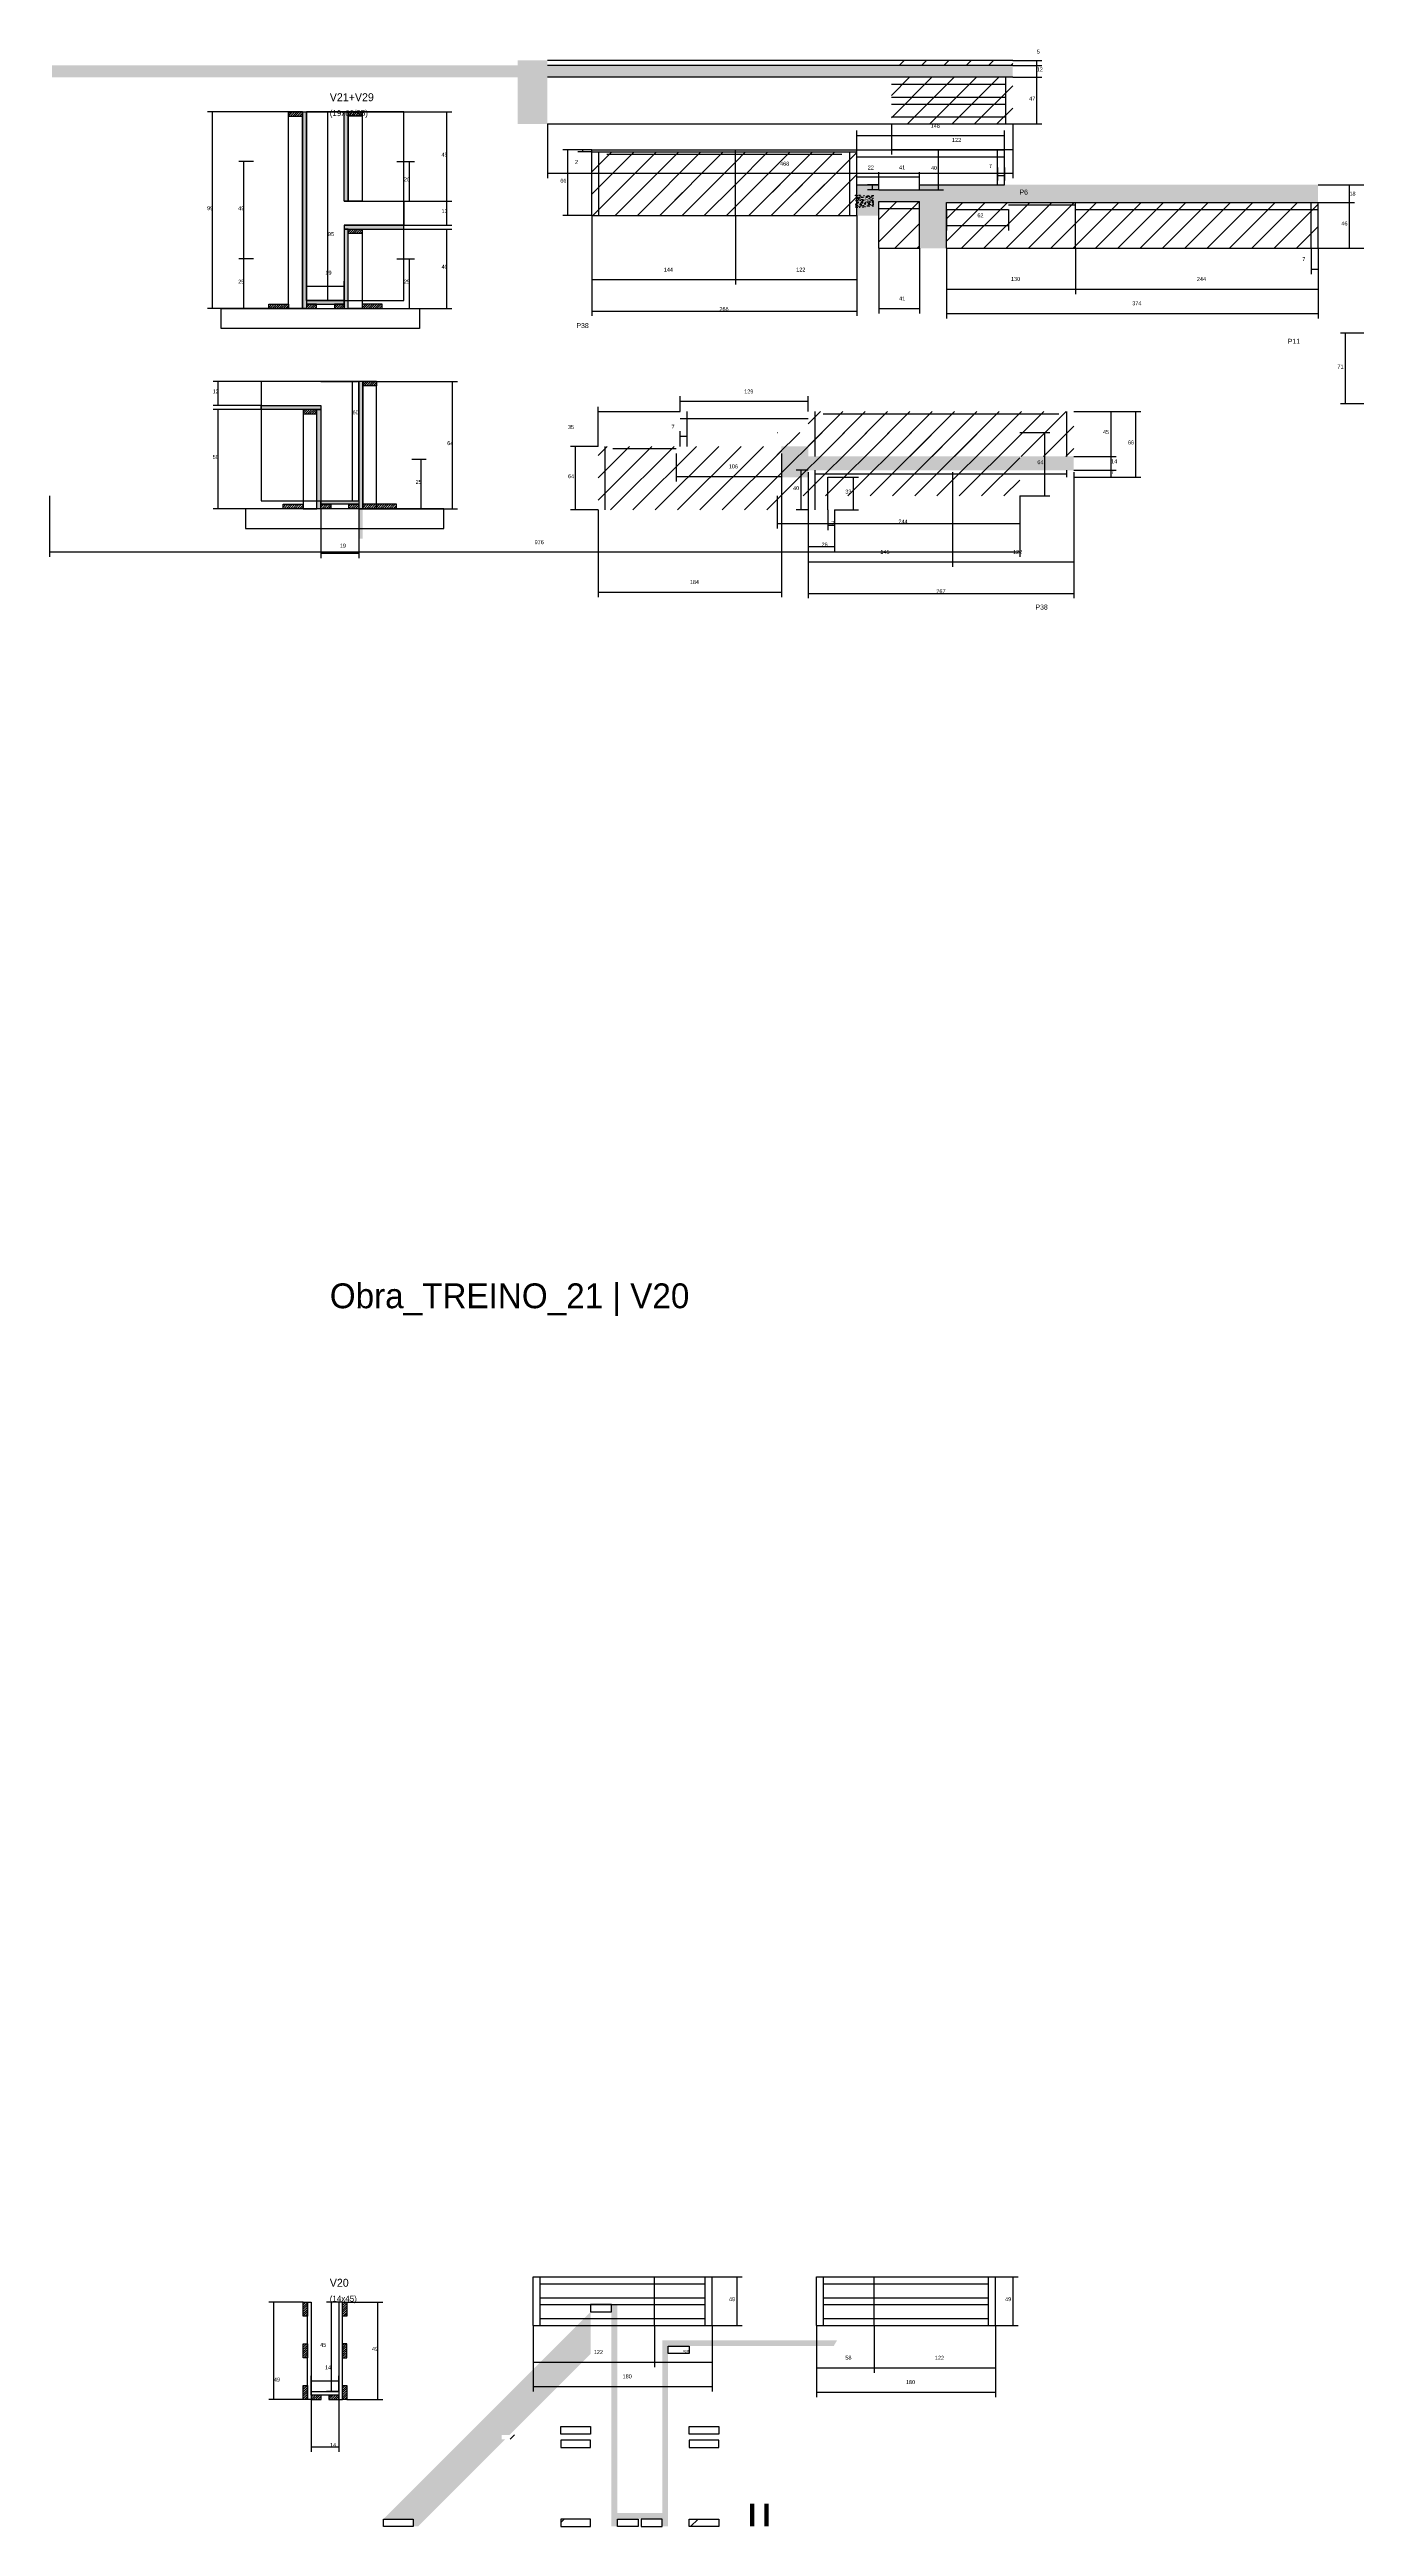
# Model space of a CAD drawing. Header units: metres. Extents: x -65046 to 21926, y -45195 to 1016.
# Drawn here: x 14118 to 15433, y -31036 to -28543 of the extents above; entities that cross this region are included whole.
import ezdxf

# ---------------------------------------------------------------- set-up
doc = ezdxf.new("R2010")
doc.units = ezdxf.units.M
for name, color, linetype in [('CONCRETO', 251, 'Continuous'), ('COTA', 241, 'Continuous'), ('Hachura', 253, 'Continuous'), ('LABEL_ID', 3, 'Continuous'), ('Madeira', 126, 'Continuous'), ('NOMENCLATURA', 7, 'Continuous'), ('Painéis', 200, 'Continuous'), ('SARR_2.2x7', 40, 'Continuous'), ('Texto Seção', 7, 'Continuous')]:
    doc.layers.add(name, color=color, linetype=linetype)

msp = doc.modelspace()

# ---------------------------------------------------------------- hatches: boundary and pattern name
at = {"layer": 'CONCRETO'}
h = msp.add_hatch(dxfattribs=at)
h.set_pattern_fill('AR-CONC', scale=4)
h.paths.add_polyline_path([(14689.4, -30812.8), (14689.4, -31022.8), (14734.4, -31022.8), (14734.4, -30848.8), (14910.4, -30848.8), (14931.2, -30812.8)])
h = msp.add_hatch(dxfattribs=at)
h.set_pattern_fill('AR-CONC', scale=4)
h.paths.add_polyline_path([(14691.6, -30923.3), (14706.5, -30923.3), (14706.5, -30923.3), (14706.5, -30907.8), (14706.5, -30907.8), (14691.6, -30907.8), (14691.6, -30907.8), (14691.6, -30923.3)])
h = msp.add_hatch(dxfattribs=at)
h.set_pattern_fill('AR-CONC', scale=4)
h.paths.add_polyline_path([(14717, -30923.3), (14731.8, -30923.3), (14731.8, -30923.3), (14731.8, -30907.8), (14731.8, -30907.8), (14717, -30907.8), (14717, -30907.8), (14717, -30923.3)])
h = msp.add_hatch(dxfattribs=at)
h.set_pattern_fill('AR-CONC', scale=4)
h.paths.add_polyline_path([(14703.5, -31020.9), (14719.3, -31020.9), (14719.3, -31020.9), (14719.3, -31004.8), (14719.3, -31004.8), (14703.5, -31004.8), (14703.5, -31004.8), (14703.5, -31020.9)])
at = {"layer": 'COTA'}
h = msp.add_hatch(dxfattribs=at)
h.set_pattern_fill('AR-CONC', scale=0.03)
h.paths.add_polyline_path([(14588.9, -28617.9), (14619, -28617.9), (14619, -28570.9), (15087, -28570.9), (15087, -28558.9), (14619, -28558.9), (14619, -28553.9), (14588.9, -28553.9), (14588.9, -28558.9), (14120.4, -28558.9), (14120.4, -28570.9), (14588.9, -28570.9)])
h = msp.add_hatch(dxfattribs=at)
h.set_pattern_fill('AR-CONC', scale=0.03)
h.paths.add_polyline_path([(14947.3, -28701.6), (14947.3, -28689.6), (14947.3, -28689.6), (14928.7, -28689.6), (14928.7, -28689.6), (14928.7, -28701.6), (14928.7, -28701.6), (14947.3, -28701.6)])
h = msp.add_hatch(dxfattribs=at)
h.set_pattern_fill('AR-CONC', scale=0.03)
h.paths.add_polyline_path([(15020.3, -28697.1), (15394.3, -28697.1), (15394.3, -28679.1), (15078.8, -28679.1), (14993.2, -28679.1), (14993.2, -28684.1), (14952.2, -28684.1), (14952.2, -28679.1), (14930.2, -28679.1), (14930.2, -28710.1), (14952.3, -28710.1), (14952.3, -28696.1), (14993.3, -28696.1), (14993.3, -28743.1), (15020.3, -28743.1)])
h = msp.add_hatch(dxfattribs=at)
h.set_pattern_fill('AR-CONC', scale=0.03)
h.paths.add_polyline_path([(14881.4, -28952.5), (14881.4, -28942.5), (14881.4, -28942.5), (14854.4, -28942.5), (14854.4, -28942.5), (14854.4, -28973.5), (14854.4, -28973.5), (14881.4, -28973.5), (14881.4, -28973.5), (14881.4, -28966.5), (14881.4, -28966.5), (15148.4, -28966.5), (15148.4, -28966.5), (15148.4, -28952.5), (15148.4, -28952.5), (14881.4, -28952.5)])
at = {"layer": 'Hachura'}
h = msp.add_hatch(dxfattribs=at)
h.set_pattern_fill('ANSI31', scale=5)
h.paths.add_polyline_path([(14965, -28553.9), (14965, -28558.9), (15087, -28558.9), (15087, -28553.9)])
h = msp.add_hatch(dxfattribs=at)
h.set_pattern_fill('ANSI31', scale=5)
h.paths.add_polyline_path([(15087, -28617.9), (15087, -28570.9), (14965, -28570.9), (14965, -28617.9)])
h = msp.add_hatch(dxfattribs=at)
h.set_pattern_fill('ANSI31', scale=0.5)
h.paths.add_polyline_path([(14358.6, -28605.7), (14358.6, -28610.1), (14358.6, -28610.1), (14372.6, -28610.1), (14372.6, -28610.1), (14372.6, -28605.7), (14372.6, -28605.7), (14358.6, -28605.7)])
h = msp.add_hatch(color=8, dxfattribs=at)
h.dxf.hatch_style = 1
h.paths.add_polyline_path([(14372.6, -28605.7), (14376.6, -28605.7), (14376.6, -28605.7), (14376.6, -28803.7), (14376.6, -28803.7), (14372.6, -28803.7), (14372.6, -28803.7), (14372.6, -28605.7)])
h = msp.add_hatch(color=8, dxfattribs=at)
h.dxf.hatch_style = 1
h.paths.add_polyline_path([(14414.6, -28605.7), (14418.6, -28605.7), (14418.6, -28605.7), (14418.6, -28695.7), (14418.6, -28695.7), (14414.6, -28695.7), (14414.6, -28695.7), (14414.6, -28605.7)])
h = msp.add_hatch(dxfattribs=at)
h.set_pattern_fill('ANSI31', scale=0.5)
h.paths.add_polyline_path([(14432.6, -28605.7), (14432.6, -28610.1), (14432.6, -28610.1), (14418.6, -28610.1), (14418.6, -28610.1), (14418.6, -28605.7), (14418.6, -28605.7), (14432.6, -28605.7)])
h = msp.add_hatch(dxfattribs=at)
h.set_pattern_fill('ANSI31', scale=5)
h.paths.add_polyline_path([(14663.7, -28646.1), (14663.7, -28710.1), (14808.2, -28710.1), (14808.2, -28646.1)])
h = msp.add_hatch(dxfattribs=at)
h.set_pattern_fill('ANSI31', scale=5)
h.paths.add_polyline_path([(14808.2, -28646.1), (14808.2, -28710.1), (14930.2, -28710.1), (14930.2, -28646.1)])
h = msp.add_hatch(dxfattribs=at)
h.set_pattern_fill('ANSI31', scale=5)
h.paths.add_polyline_path([(14695.3, -28694.7), (14762.6, -28694.7), (14762.6, -28694.7), (14768.1, -28678.8), (14768.1, -28678.8), (14700.8, -28678.8), (14700.8, -28678.8), (14695.3, -28694.7)])
h = msp.add_hatch(dxfattribs=at)
h.set_pattern_fill('ANSI31', scale=5)
h.paths.add_polyline_path([(14825.8, -28694.7), (14893.4, -28694.7), (14893.4, -28694.7), (14898.9, -28678.8), (14898.9, -28678.8), (14831.3, -28678.8), (14831.3, -28678.8), (14825.8, -28694.7)])
h = msp.add_hatch(dxfattribs=at)
h.set_pattern_fill('ANSI31', scale=5)
h.paths.add_polyline_path([(14952.3, -28743.1), (14993.3, -28743.1), (14993.3, -28696.1), (14952.3, -28696.1)])
h = msp.add_hatch(dxfattribs=at)
h.set_pattern_fill('ANSI31', scale=5)
h.paths.add_polyline_path([(15020.3, -28697.1), (15020.3, -28743.1), (15150.3, -28743.1), (15150.3, -28697.1)])
h = msp.add_hatch(dxfattribs=at)
h.set_pattern_fill('ANSI31', scale=5)
h.paths.add_polyline_path([(15150.3, -28697.1), (15150.3, -28743.1), (15394.3, -28743.1), (15394.3, -28697.1)])
h = msp.add_hatch(color=8, dxfattribs=at)
h.dxf.hatch_style = 1
h.paths.add_polyline_path([(14474.6, -28723.7), (14474.6, -28719.7), (14474.6, -28719.7), (14414.6, -28719.7), (14414.6, -28719.7), (14414.6, -28723.7), (14414.6, -28723.7), (14474.6, -28723.7)])
h = msp.add_hatch(color=8, dxfattribs=at)
h.dxf.hatch_style = 1
h.paths.add_polyline_path([(14418.6, -28723.7), (14414.6, -28723.7), (14414.6, -28723.7), (14414.6, -28803.7), (14414.6, -28803.7), (14418.6, -28803.7), (14418.6, -28803.7), (14418.6, -28723.7)])
h = msp.add_hatch(dxfattribs=at)
h.set_pattern_fill('ANSI31', scale=0.5)
h.paths.add_polyline_path([(14432.6, -28723.7), (14432.6, -28728.1), (14432.6, -28728.1), (14418.6, -28728.1), (14418.6, -28728.1), (14418.6, -28723.7), (14418.6, -28723.7), (14432.6, -28723.7)])
h = msp.add_hatch(color=8, dxfattribs=at)
h.dxf.hatch_style = 1
h.paths.add_polyline_path([(14414.6, -28799.3), (14414.6, -28795.7), (14414.6, -28795.7), (14376.6, -28795.7), (14376.6, -28795.7), (14376.6, -28799.3), (14376.6, -28799.3), (14414.6, -28799.3)])
h = msp.add_hatch(dxfattribs=at)
h.set_pattern_fill('ANSI31', scale=0.5)
h.paths.add_polyline_path([(14338.6, -28803.7), (14338.6, -28799.3), (14338.6, -28799.3), (14358.6, -28799.3), (14358.6, -28799.3), (14358.6, -28803.7), (14358.6, -28803.7), (14338.6, -28803.7)])
h = msp.add_hatch(dxfattribs=at)
h.set_pattern_fill('ANSI31', scale=0.5)
h.paths.add_polyline_path([(14386.6, -28803.7), (14386.6, -28799.3), (14386.6, -28799.3), (14376.6, -28799.3), (14376.6, -28799.3), (14376.6, -28803.7), (14376.6, -28803.7), (14386.6, -28803.7)])
h = msp.add_hatch(dxfattribs=at)
h.set_pattern_fill('ANSI31', scale=0.5)
h.paths.add_polyline_path([(14414.6, -28803.7), (14414.6, -28799.3), (14414.6, -28799.3), (14404.6, -28799.3), (14404.6, -28799.3), (14404.6, -28803.7), (14404.6, -28803.7), (14414.6, -28803.7)])
h = msp.add_hatch(dxfattribs=at)
h.set_pattern_fill('ANSI31', scale=0.5)
h.paths.add_polyline_path([(14452.6, -28803.7), (14452.6, -28799.3), (14452.6, -28799.3), (14432.6, -28799.3), (14432.6, -28799.3), (14432.6, -28803.7), (14432.6, -28803.7), (14452.6, -28803.7)])
h = msp.add_hatch(color=8, dxfattribs=at)
h.dxf.hatch_style = 1
h.paths.add_polyline_path([(14433.1, -28877.2), (14429.1, -28877.2), (14429.1, -28877.2), (14429.1, -29035.2), (14429.1, -29035.2), (14433.1, -29035.2), (14433.1, -29035.2), (14433.1, -28877.2)])
h = msp.add_hatch(dxfattribs=at)
h.set_pattern_fill('ANSI31', scale=0.5)
h.paths.add_polyline_path([(14447.1, -28877.2), (14447.1, -28881.6), (14447.1, -28881.6), (14433.1, -28881.6), (14433.1, -28881.6), (14433.1, -28877.2), (14433.1, -28877.2), (14447.1, -28877.2)])
h = msp.add_hatch(color=8, dxfattribs=at)
h.dxf.hatch_style = 1
h.paths.add_polyline_path([(14331.1, -28905.2), (14331.1, -28901.2), (14331.1, -28901.2), (14391.1, -28901.2), (14391.1, -28901.2), (14391.1, -28905.2), (14391.1, -28905.2), (14331.1, -28905.2)])
h = msp.add_hatch(dxfattribs=at)
h.set_pattern_fill('ANSI31', scale=0.5)
h.paths.add_polyline_path([(14373.1, -28905.2), (14373.1, -28909.6), (14373.1, -28909.6), (14387.1, -28909.6), (14387.1, -28909.6), (14387.1, -28905.2), (14387.1, -28905.2), (14373.1, -28905.2)])
h = msp.add_hatch(color=8, dxfattribs=at)
h.dxf.hatch_style = 1
h.paths.add_polyline_path([(14387.1, -28905.2), (14391.1, -28905.2), (14391.1, -28905.2), (14391.1, -29005.2), (14391.1, -29005.2), (14387.1, -29005.2), (14387.1, -29005.2), (14387.1, -28905.2)])
h = msp.add_hatch(dxfattribs=at)
h.set_pattern_fill('ANSI31', scale=5)
h.paths.add_polyline_path([(15026.4, -28952.5), (15026.4, -28907.5), (14881.4, -28907.5), (14881.4, -28942.5), (14881.4, -28952.5)])
h = msp.add_hatch(dxfattribs=at)
h.set_pattern_fill('ANSI31', scale=5)
h.paths.add_polyline_path([(15026.4, -28907.5), (15026.4, -28952.5), (15148.4, -28952.5), (15148.4, -28907.5)])
h = msp.add_hatch(dxfattribs=at)
h.set_pattern_fill('ANSI31', scale=5)
h.paths.add_polyline_path([(14669.9, -29006.5), (14854.4, -29006.5), (14854.4, -28942.5), (14669.9, -28942.5)])
h = msp.add_hatch(dxfattribs=at)
h.set_pattern_fill('ANSI31', scale=5)
h.paths.add_polyline_path([(14850.1, -28928.4), (14850.1, -28992.4), (15094.1, -28992.4), (15094.1, -28928.4)])
h = msp.add_hatch(dxfattribs=at)
h.set_pattern_fill('ANSI31', scale=0.5)
h.paths.add_polyline_path([(14353.1, -29005.2), (14353.1, -29000.8), (14353.1, -29000.8), (14373.1, -29000.8), (14373.1, -29000.8), (14373.1, -29005.2), (14373.1, -29005.2), (14353.1, -29005.2)])
h = msp.add_hatch(color=8, dxfattribs=at)
h.dxf.hatch_style = 1
h.paths.add_polyline_path([(14391.1, -29000.8), (14391.1, -28997.2), (14391.1, -28997.2), (14429.1, -28997.2), (14429.1, -28997.2), (14429.1, -29000.8), (14429.1, -29000.8), (14391.1, -29000.8)])
h = msp.add_hatch(dxfattribs=at)
h.set_pattern_fill('ANSI31', scale=0.5)
h.paths.add_polyline_path([(14391.1, -29005.2), (14391.1, -29000.8), (14391.1, -29000.8), (14401.1, -29000.8), (14401.1, -29000.8), (14401.1, -29005.2), (14401.1, -29005.2), (14391.1, -29005.2)])
h = msp.add_hatch(dxfattribs=at)
h.set_pattern_fill('ANSI31', scale=0.5)
h.paths.add_polyline_path([(14419.1, -29005.2), (14419.1, -29000.8), (14419.1, -29000.8), (14429.1, -29000.8), (14429.1, -29000.8), (14429.1, -29005.2), (14429.1, -29005.2), (14419.1, -29005.2)])
h = msp.add_hatch(dxfattribs=at)
h.set_pattern_fill('ANSI31', scale=0.5)
h.paths.add_polyline_path([(14447.1, -29005.2), (14447.1, -29000.8), (14447.1, -29000.8), (14433.1, -29000.8), (14433.1, -29000.8), (14433.1, -29005.2), (14433.1, -29005.2), (14447.1, -29005.2)])
h = msp.add_hatch(dxfattribs=at)
h.set_pattern_fill('ANSI31', scale=0.5)
h.paths.add_polyline_path([(14467.1, -29005.2), (14467.1, -29000.8), (14467.1, -29000.8), (14447.1, -29000.8), (14447.1, -29000.8), (14447.1, -29005.2), (14447.1, -29005.2), (14467.1, -29005.2)])
h = msp.add_hatch(dxfattribs=at)
h.set_pattern_fill('ANSI31', scale=30)
h.paths.add_polyline_path([(14662.4, -30812.8), (14683.4, -30812.8), (14683.4, -30820.3), (14662.4, -30820.3)])
h = msp.add_hatch(color=8, dxfattribs=at)
h.dxf.hatch_style = 1
h.paths.add_polyline_path([(14689.4, -30812.8), (14683.4, -30812.8), (14683.4, -30812.8), (14683.4, -31036.3), (14683.4, -31036.3), (14689.4, -31036.3), (14689.4, -31036.3), (14689.4, -30812.8)])
h = msp.add_hatch(color=8, dxfattribs=at)
h.dxf.hatch_style = 1
h.paths.add_polyline_path([(14662.4, -30862.7), (14662.4, -30820.3), (14453.9, -31028.8), (14484, -31028.8), (14484, -31036.3), (14488.8, -31036.3), (14576.6, -30948.5), (14572.9, -30948.5), (14572.9, -30944.1), (14581, -30944.1)])
h = msp.add_hatch(color=8, dxfattribs=at)
h.dxf.hatch_style = 1
h.paths.add_polyline_path([(14910.4, -30848.8), (14734.4, -30848.8), (14734.4, -30848.8), (14734.4, -30854.8), (14734.4, -30854.8), (14906.9, -30854.8), (14906.9, -30854.8), (14910.4, -30848.8)])
h = msp.add_hatch(color=8, dxfattribs=at)
h.dxf.hatch_style = 1
h.paths.add_polyline_path([(14740.4, -30854.8), (14734.4, -30854.8), (14734.4, -30854.8), (14734.4, -31036.3), (14734.4, -31036.3), (14740.4, -31036.3), (14740.4, -31036.3), (14740.4, -30854.8)])
h = msp.add_hatch(dxfattribs=at)
h.set_pattern_fill('ANSI31', scale=30)
h.paths.add_polyline_path([(14740.4, -30854.8), (14761.4, -30854.8), (14761.4, -30862.3), (14740.4, -30862.3)])
h = msp.add_hatch(dxfattribs=at)
h.set_pattern_fill('ANSI31', scale=30)
h.paths.add_polyline_path([(14662.4, -30943.3), (14662.4, -30935.8), (14632.3, -30935.8), (14632.3, -30943.3)])
h = msp.add_hatch(dxfattribs=at)
h.set_pattern_fill('ANSI31', scale=30)
h.paths.add_polyline_path([(14791.4, -30943.3), (14791.4, -30935.8), (14761.4, -30935.8), (14761.4, -30943.3)])
h = msp.add_hatch(dxfattribs=at)
h.set_pattern_fill('ANSI32', scale=20)
h.paths.add_polyline_path([(14572.9, -30948.5), (14572.9, -30944.1), (14617.9, -30944.1), (14617.9, -30948.5)])
h = msp.add_hatch(dxfattribs=at)
h.set_pattern_fill('ANSI31', scale=30)
h.paths.add_polyline_path([(14632.3, -30956.8), (14662.4, -30956.8), (14662.4, -30949.3), (14632.3, -30949.3)])
h = msp.add_hatch(dxfattribs=at)
h.set_pattern_fill('ANSI31', scale=30)
h.paths.add_polyline_path([(14761.4, -30956.8), (14791.4, -30956.8), (14791.4, -30949.3), (14761.4, -30949.3)])
h = msp.add_hatch(color=8, dxfattribs=at)
h.dxf.hatch_style = 1
h.paths.add_polyline_path([(14822.7, -31036.3), (14827.2, -31036.3), (14827.2, -31013.5), (14822.7, -31013.5)])
h = msp.add_hatch(color=8, dxfattribs=at)
h.dxf.hatch_style = 1
h.paths.add_polyline_path([(14837.1, -31036.3), (14841.6, -31036.3), (14841.6, -31013.5), (14837.1, -31013.5)])
h = msp.add_hatch(dxfattribs=at)
h.set_pattern_fill('ANSI31', scale=30)
h.paths.add_polyline_path([(14484, -31036.3), (14484, -31028.8), (14453.9, -31028.8), (14453.9, -31036.3)])
h = msp.add_hatch(dxfattribs=at)
h.set_pattern_fill('ANSI31', scale=30)
h.paths.add_polyline_path([(14632.4, -31036.3), (14662.4, -31036.3), (14662.4, -31028.8), (14632.4, -31028.8)])
h = msp.add_hatch(color=8, dxfattribs=at)
h.dxf.hatch_style = 1
h.paths.add_polyline_path([(14734.4, -31022.8), (14689.4, -31022.8), (14689.4, -31022.8), (14689.4, -31028.8), (14689.4, -31028.8), (14734.4, -31028.8), (14734.4, -31028.8), (14734.4, -31022.8)])
h = msp.add_hatch(dxfattribs=at)
h.set_pattern_fill('ANSI31', scale=30)
h.paths.add_polyline_path([(14689.4, -31028.8), (14710.4, -31028.8), (14710.4, -31036.3), (14689.4, -31036.3)])
h = msp.add_hatch(dxfattribs=at)
h.set_pattern_fill('ANSI31', scale=30)
h.paths.add_polyline_path([(14734.4, -31036.3), (14734.4, -31028.8), (14713.4, -31028.8), (14713.4, -31036.3)])
h = msp.add_hatch(dxfattribs=at)
h.set_pattern_fill('ANSI31', scale=30)
h.paths.add_polyline_path([(14791.4, -31028.8), (14761.4, -31028.8), (14761.4, -31036.3), (14791.4, -31036.3)])
at = {"layer": 'Madeira'}
h = msp.add_hatch(dxfattribs=at)
h.set_pattern_fill('ANSI31', scale=0.5)
h.paths.add_polyline_path([(14377.6, -30810.5), (14373.2, -30810.5), (14373.2, -30824.5), (14377.6, -30824.5)])
h = msp.add_hatch(dxfattribs=at)
h.set_pattern_fill('ANSI31', scale=0.5)
h.paths.add_polyline_path([(14417.2, -30810.5), (14412.8, -30810.5), (14412.8, -30824.5), (14417.2, -30824.5)])
h = msp.add_hatch(dxfattribs=at)
h.set_pattern_fill('ANSI31', scale=0.5)
h.paths.add_polyline_path([(14377.6, -30852.5), (14373.2, -30852.5), (14373.2, -30866.5), (14377.6, -30866.5)])
h = msp.add_hatch(dxfattribs=at)
h.set_pattern_fill('ANSI31', scale=0.5)
h.paths.add_polyline_path([(14412.8, -30852.5), (14417.2, -30852.5), (14417.2, -30866.5), (14412.8, -30866.5)])
h = msp.add_hatch(dxfattribs=at)
h.set_pattern_fill('ANSI31', scale=0.5)
h.paths.add_polyline_path([(14377.6, -30894.5), (14373.2, -30894.5), (14373.2, -30908.5), (14377.6, -30908.5)])
h = msp.add_hatch(dxfattribs=at)
h.set_pattern_fill('ANSI31', scale=0.5)
h.paths.add_polyline_path([(14381.2, -30904.1), (14381.2, -30908.5), (14381.2, -30908.5), (14391.2, -30908.5), (14391.2, -30908.5), (14391.2, -30904.1), (14391.2, -30904.1), (14381.2, -30904.1)])
h = msp.add_hatch(dxfattribs=at)
h.set_pattern_fill('ANSI31', scale=0.5)
h.paths.add_polyline_path([(14399.2, -30904.1), (14399.2, -30908.5), (14399.2, -30908.5), (14409.2, -30908.5), (14409.2, -30908.5), (14409.2, -30904.1), (14409.2, -30904.1), (14399.2, -30904.1)])
h = msp.add_hatch(dxfattribs=at)
h.set_pattern_fill('ANSI31', scale=0.5)
h.paths.add_polyline_path([(14417.2, -30894.5), (14412.8, -30894.5), (14412.8, -30908.5), (14417.2, -30908.5)])

# ---------------------------------------------------------------- linework, layer by layer
at = {"layer": 'CONCRETO'}
msp.add_lwpolyline([(14414.6, -28695.7), (14474.6, -28695.7), (14474.6, -28719.7), (14414.6, -28719.7), (14414.6, -28795.7), (14376.6, -28795.7), (14376.6, -28649.7), (14376.6, -28605.7), (14414.6, -28605.7)], dxfattribs=at)
for points in [[(14376.6, -28795.7), (14474.6, -28795.7), (14474.6, -28605.7), (14376.6, -28605.7)], [(14429.1, -28897.2), (14429.1, -28877.2), (14331.1, -28877.2), (14331.1, -28901.2), (14391.1, -28901.2), (14391.1, -28997.2), (14429.1, -28997.2), (14429.1, -28897.2)], [(14331.1, -28997.2), (14429.1, -28997.2), (14429.1, -28877.2), (14331.1, -28877.2)]]:
    msp.add_lwpolyline(points, close=True, dxfattribs=at)
at = {"layer": 'COTA'}
for p, q in [((15087, -28553.9), (15116.2, -28553.9)), ((15087, -28558.9), (15116.2, -28558.9)), ((15087, -28558.9), (15116.2, -28558.9)), ((15087, -28570.9), (15116.2, -28570.9)), ((15087, -28570.9), (15116.2, -28570.9)), ((15111.2, -28558.9), (15111.2, -28553.9)), ((15111.2, -28570.9), (15111.2, -28558.9)), ((15111.2, -28617.9), (15111.2, -28570.9)), ((14358.6, -28605.7), (14277.1, -28605.7)), ((14282.1, -28803.7), (14282.1, -28605.7)), ((14414.6, -28605.7), (14393.1, -28605.7)), ((14398.1, -28795.7), (14398.1, -28605.7)), ((14418.6, -28605.7), (14522.9, -28605.7)), ((14517.9, -28695.7), (14517.9, -28605.7)), ((14619, -28617.9), (14619, -28672.5)), ((14965, -28617.9), (14965, -28648.6)), ((15087, -28617.9), (15087, -28672.5)), ((15087, -28617.9), (15116.2, -28617.9)), ((15087, -28617.9), (15087, -28648.6)), ((14663.7, -28644.1), (14634.5, -28644.1)), ((14639.5, -28710.1), (14639.5, -28644.1)), ((14663.7, -28644.1), (14649.6, -28644.1)), ((14663.7, -28646.1), (14649.6, -28646.1)), ((14654.6, -28646.1), (14654.6, -28644.1)), ((14930.2, -28644.1), (14930.2, -28624.4)), ((14930.2, -28629.4), (15078.8, -28629.4)), ((14965, -28643.6), (15087, -28643.6)), ((14993.2, -28644.1), (15017.5, -28644.1)), ((15012.5, -28684.1), (15012.5, -28644.1)), ((15078.8, -28644.1), (15078.8, -28624.4)), ((14323.2, -28655.7), (14308.4, -28655.7)), ((14313.4, -28753.7), (14313.4, -28655.7)), ((14467.6, -28655.7), (14485.1, -28655.7)), ((14480.1, -28695.7), (14480.1, -28655.7)), ((14619, -28667.5), (15087, -28667.5)), ((14930.2, -28679.1), (14930.2, -28666.3)), ((14930.2, -28671.3), (14952.2, -28671.3)), ((14952.2, -28679.1), (14952.2, -28666.3)), ((14952.2, -28679.1), (14952.2, -28666.3)), ((14952.2, -28671.3), (14993.2, -28671.3)), ((14993.2, -28679.1), (14993.2, -28666.3)), ((15071.8, -28661.6), (15071.8, -28674.7)), ((15071.8, -28669.7), (15078.8, -28669.7)), ((15078.8, -28661.6), (15078.8, -28674.7)), ((14418.6, -28695.7), (14522.9, -28695.7)), ((14460.7, -28695.7), (14485.1, -28695.7)), ((14474.6, -28695.7), (14522.9, -28695.7)), ((14517.9, -28719.7), (14517.9, -28695.7)), ((14952.2, -28679.1), (14941, -28679.1)), ((14952.2, -28684.1), (14941, -28684.1)), ((14946, -28684.1), (14946, -28679.1)), ((14993.2, -28684.1), (15017.5, -28684.1)), ((15394.3, -28679.1), (15430.8, -28679.1)), ((15394.3, -28679.1), (15454, -28679.1)), ((15394.3, -28697.1), (15430.8, -28697.1)), ((15394.3, -28697.1), (15430.8, -28697.1)), ((15425.8, -28697.1), (15425.8, -28679.1)), ((15425.8, -28743.1), (15425.8, -28697.1)), ((14474.6, -28719.7), (14522.9, -28719.7)), ((14663.7, -28710.1), (14634.5, -28710.1)), ((14663.7, -28710.1), (14663.7, -28779.6)), ((14663.7, -28710.1), (14663.7, -28811.2)), ((14808.2, -28710.1), (14808.2, -28779.6)), ((14808.2, -28710.1), (14808.2, -28779.6)), ((14930.2, -28710.1), (14930.2, -28779.6)), ((14930.2, -28710.1), (14930.2, -28811.2)), ((15020.3, -28704.1), (15020.3, -28725)), ((15020.3, -28720), (15082.8, -28720)), ((15082.8, -28704.1), (15082.8, -28725)), ((14474.6, -28723.7), (14522.9, -28723.7)), ((14517.9, -28803.7), (14517.9, -28723.7)), ((14952.3, -28743.1), (14952.3, -28808.6)), ((14993.3, -28743.1), (14993.3, -28808.6)), ((15020.3, -28743.1), (15020.3, -28789.1)), ((15020.3, -28743.1), (15020.3, -28813.6)), ((15150.3, -28743.1), (15150.3, -28789.1)), ((15150.3, -28743.1), (15150.3, -28789.1)), ((15387.3, -28743.1), (15387.3, -28769.1)), ((15394.3, -28743.1), (15394.3, -28789.1)), ((15394.3, -28743.1), (15394.3, -28813.6)), ((15394.3, -28743.1), (15430.8, -28743.1)), ((15394.3, -28743.1), (15454, -28743.1)), ((15394.3, -28743.1), (15394.3, -28769.1)), ((14323.2, -28753.7), (14308.4, -28753.7)), ((14323.2, -28753.7), (14308.4, -28753.7)), ((14313.4, -28803.7), (14313.4, -28753.7)), ((14467.6, -28753.7), (14485.1, -28753.7)), ((14480.1, -28803.7), (14480.1, -28753.7)), ((15387.3, -28764.1), (15394.3, -28764.1)), ((14376.6, -28795.7), (14376.6, -28776.2)), ((14376.6, -28781.2), (14414.6, -28781.2)), ((14414.6, -28795.7), (14393.1, -28795.7)), ((14414.6, -28795.7), (14414.6, -28776.2)), ((14663.7, -28774.6), (14808.2, -28774.6)), ((14808.2, -28774.6), (14930.2, -28774.6)), ((15020.3, -28784.1), (15150.3, -28784.1)), ((15150.3, -28784.1), (15394.3, -28784.1)), ((14338.6, -28803.7), (14277.1, -28803.7)), ((14323.2, -28803.7), (14308.4, -28803.7)), ((14452.6, -28803.7), (14522.9, -28803.7)), ((14460.7, -28803.7), (14485.1, -28803.7)), ((14663.7, -28806.2), (14930.2, -28806.2)), ((14952.3, -28803.6), (14993.3, -28803.6)), ((15020.3, -28808.6), (15394.3, -28808.6)), ((15470.5, -28828.6), (15416.8, -28828.6)), ((15421.8, -28899.6), (15421.8, -28828.6)), ((14331.1, -28877.2), (14282.7, -28877.2)), ((14287.7, -28901.2), (14287.7, -28877.2)), ((14391.1, -28877.2), (14427.9, -28877.2)), ((14422.9, -28997.2), (14422.9, -28877.2)), ((14447.1, -28877.2), (14528.6, -28877.2)), ((14523.6, -29005.2), (14523.6, -28877.2)), ((14752.4, -28907.5), (14752.4, -28891.8)), ((14752.4, -28896.8), (14881.4, -28896.8)), ((14881.4, -28907.5), (14881.4, -28891.8)), ((14331.1, -28901.2), (14282.7, -28901.2)), ((14331.1, -28905.2), (14282.7, -28905.2)), ((14287.7, -29005.2), (14287.7, -28905.2)), ((14669.9, -28942.5), (14669.9, -28902.5)), ((14669.9, -28907.5), (14752.4, -28907.5)), ((14752.4, -28907.5), (14752.4, -28902.5)), ((15148.4, -28907.5), (15216, -28907.5)), ((15148.4, -28907.5), (15191, -28907.5)), ((15186, -28952.5), (15186, -28907.5)), ((15211, -28973.5), (15211, -28907.5)), ((15470.5, -28899.6), (15416.8, -28899.6)), ((14669.9, -28942.5), (14642.3, -28942.5)), ((14647.3, -29006.5), (14647.3, -28942.5)), ((14752.4, -28942.5), (14752.4, -28927.3)), ((14752.4, -28932.3), (14759.4, -28932.3)), ((14759.4, -28942.5), (14759.4, -28927.3)), ((15094.1, -28928.4), (15124.3, -28928.4)), ((15119.3, -28992.4), (15119.3, -28928.4)), ((14482.4, -28955.2), (14496.9, -28955.2)), ((14491.9, -29005.2), (14491.9, -28955.2)), ((14748.4, -28949.5), (14748.4, -28977.7)), ((14854.4, -28949.5), (14854.4, -28977.7)), ((14881.4, -28966.5), (14869.2, -28966.5)), ((14874.2, -29006.5), (14874.2, -28966.5)), ((14881.4, -28968.5), (14881.4, -29063.8)), ((14881.4, -28968.5), (14881.4, -29095.4)), ((15026.4, -28968.5), (15026.4, -29063.8)), ((15026.4, -28968.5), (15026.4, -29063.8)), ((15148.4, -28952.5), (15191, -28952.5)), ((15148.4, -28952.5), (15191, -28952.5)), ((15148.4, -28966.5), (15191, -28966.5)), ((15148.4, -28966.5), (15191, -28966.5)), ((15148.4, -28968.5), (15148.4, -29063.8)), ((15148.4, -28968.5), (15148.4, -29095.4)), ((15186, -28966.5), (15186, -28952.5)), ((15186, -28973.5), (15186, -28966.5)), ((14118.1, -28992.4), (14118.1, -29053.5)), ((14748.4, -28972.7), (14854.4, -28972.7)), ((14850.1, -28992.4), (14850.1, -29025.1)), ((14854.4, -28973.5), (14854.4, -29094.2)), ((14907.9, -28973.5), (14931.8, -28973.5)), ((14926.8, -29006.5), (14926.8, -28973.5)), ((15094.1, -28992.4), (15094.1, -29025.1)), ((15094.1, -28992.4), (15124.3, -28992.4)), ((15094.1, -28992.4), (15094.1, -29053.5)), ((15148.4, -28973.5), (15216, -28973.5)), ((15148.4, -28973.5), (15191, -28973.5)), ((14353.1, -29005.2), (14282.7, -29005.2)), ((14391.1, -28997.2), (14427.9, -28997.2)), ((14391.1, -29005.2), (14391.1, -29054.9)), ((14429.1, -29005.2), (14429.1, -29054.9)), ((14467.1, -29005.2), (14528.6, -29005.2)), ((14467.1, -29005.2), (14496.9, -29005.2)), ((14669.9, -29006.5), (14642.3, -29006.5)), ((14669.9, -29006.5), (14669.9, -29094.2)), ((14850.1, -29020.1), (15094.1, -29020.1)), ((14881.4, -29006.5), (14869.2, -29006.5)), ((14881.4, -29006.5), (14881.4, -29048.3)), ((14900.9, -29006.5), (14900.9, -29026.9)), ((14900.9, -29021.9), (14907.9, -29021.9)), ((14907.9, -29006.5), (14907.9, -29026.9)), ((14907.9, -29006.5), (14931.8, -29006.5)), ((14907.9, -29006.5), (14907.9, -29048.3)), ((14881.4, -29043.3), (14907.9, -29043.3)), ((14118.1, -29048.5), (15094.1, -29048.5)), ((14391.1, -29049.9), (14429.1, -29049.9)), ((14881.4, -29058.8), (15026.4, -29058.8)), ((15026.4, -29058.8), (15148.4, -29058.8)), ((14669.9, -29089.2), (14854.4, -29089.2)), ((14881.4, -29090.4), (15148.4, -29090.4)), ((14784.6, -30785), (14814.7, -30785)), ((14809.7, -30834), (14809.7, -30785)), ((15069.7, -30785), (15092.5, -30785)), ((15087.5, -30834), (15087.5, -30785)), ((14373.2, -30810.5), (14338.8, -30810.5)), ((14343.8, -30908.5), (14343.8, -30810.5)), ((14409.2, -30810.5), (14396.8, -30810.5)), ((14401.8, -30900.5), (14401.8, -30810.5)), ((14417.2, -30810.5), (14453.5, -30810.5)), ((14448.5, -30908.5), (14448.5, -30810.5)), ((14604.6, -30834), (14604.6, -30875.8)), ((14604.6, -30834), (14604.6, -30900.3)), ((14726.6, -30834), (14726.6, -30875.8)), ((14726.6, -30834), (14726.6, -30875.8)), ((14784.6, -30834), (14784.6, -30875.8)), ((14784.6, -30834), (14784.6, -30900.3)), ((14784.6, -30834), (14814.7, -30834)), ((14889.7, -30834), (14889.7, -30881.5)), ((14889.7, -30834), (14889.7, -30906.1)), ((14947.7, -30834), (14947.7, -30881.5)), ((14947.7, -30834), (14947.7, -30881.5)), ((15069.7, -30834), (15069.7, -30881.5)), ((15069.7, -30834), (15069.7, -30906.1)), ((15069.7, -30834), (15092.5, -30834)), ((14381.2, -30900.5), (14381.2, -30884.7)), ((14381.2, -30889.7), (14409.2, -30889.7)), ((14409.2, -30900.5), (14409.2, -30884.7)), ((14604.6, -30870.8), (14726.6, -30870.8)), ((14726.6, -30870.8), (14784.6, -30870.8)), ((14889.7, -30876.5), (14947.7, -30876.5)), ((14947.7, -30876.5), (15069.7, -30876.5)), ((14373.2, -30908.5), (14338.8, -30908.5)), ((14381.2, -30908.5), (14381.2, -30961.3)), ((14409.2, -30900.5), (14396.8, -30900.5)), ((14409.2, -30908.5), (14409.2, -30961.3)), ((14417.2, -30908.5), (14453.5, -30908.5)), ((14604.6, -30895.3), (14784.6, -30895.3)), ((14889.7, -30901.1), (15069.7, -30901.1)), ((14381.2, -30956.3), (14409.2, -30956.3))]:
    msp.add_line(p, q, dxfattribs=at)
at = {"layer": 'Madeira'}
for points in [[(14358.6, -28605.7), (14358.6, -28610.1), (14372.6, -28610.1), (14372.6, -28605.7)], [(14358.6, -28605.7), (14372.6, -28605.7), (14372.6, -28803.7), (14358.6, -28803.7)], [(14432.6, -28605.7), (14432.6, -28610.1), (14418.6, -28610.1), (14418.6, -28605.7)], [(14432.6, -28695.7), (14418.6, -28695.7), (14418.6, -28605.7), (14432.6, -28605.7)], [(14432.6, -28723.7), (14432.6, -28728.1), (14418.6, -28728.1), (14418.6, -28723.7)], [(14432.6, -28803.7), (14418.6, -28803.7), (14418.6, -28723.7), (14432.6, -28723.7)], [(14490.4, -28823.7), (14290.8, -28823.7), (14290.8, -28803.7), (14490.4, -28803.7)], [(14338.6, -28803.7), (14338.6, -28799.3), (14358.6, -28799.3), (14358.6, -28803.7)], [(14386.6, -28803.7), (14386.6, -28799.3), (14376.6, -28799.3), (14376.6, -28803.7)], [(14414.6, -28803.7), (14414.6, -28799.3), (14404.6, -28799.3), (14404.6, -28803.7)], [(14452.6, -28803.7), (14452.6, -28799.3), (14432.6, -28799.3), (14432.6, -28803.7)], [(14447.1, -28877.2), (14447.1, -28881.6), (14433.1, -28881.6), (14433.1, -28877.2)], [(14447.1, -28877.2), (14433.1, -28877.2), (14433.1, -29005.2), (14447.1, -29005.2)], [(14373.1, -28905.2), (14373.1, -28909.6), (14387.1, -28909.6), (14387.1, -28905.2)], [(14373.1, -29005.2), (14387.1, -29005.2), (14387.1, -28905.2), (14373.1, -28905.2)], [(14315.3, -29025.2), (14514.8, -29025.2), (14514.8, -29005.2), (14315.3, -29005.2)], [(14353.1, -29005.2), (14353.1, -29000.8), (14373.1, -29000.8), (14373.1, -29005.2)], [(14391.1, -29005.2), (14391.1, -29000.8), (14401.1, -29000.8), (14401.1, -29005.2)], [(14419.1, -29005.2), (14419.1, -29000.8), (14429.1, -29000.8), (14429.1, -29005.2)], [(14447.1, -29005.2), (14447.1, -29000.8), (14433.1, -29000.8), (14433.1, -29005.2)], [(14467.1, -29005.2), (14467.1, -29000.8), (14447.1, -29000.8), (14447.1, -29005.2)], [(14377.6, -30810.5), (14377.6, -30824.5), (14373.2, -30824.5), (14373.2, -30810.5)], [(14417.2, -30810.5), (14417.2, -30824.5), (14412.8, -30824.5), (14412.8, -30810.5)], [(14662.4, -30820.3), (14683.4, -30820.3), (14683.4, -30812.8), (14662.4, -30812.8)], [(14377.6, -30852.5), (14377.6, -30866.5), (14373.2, -30866.5), (14373.2, -30852.5)], [(14412.8, -30852.5), (14412.8, -30866.5), (14417.2, -30866.5), (14417.2, -30852.5)], [(14761.4, -30862.3), (14740.4, -30862.3), (14740.4, -30854.8), (14761.4, -30854.8)], [(14377.6, -30894.5), (14377.6, -30908.5), (14373.2, -30908.5), (14373.2, -30894.5)], [(14391.2, -30904.1), (14381.2, -30904.1), (14381.2, -30908.5), (14391.2, -30908.5)], [(14409.2, -30904.1), (14399.2, -30904.1), (14399.2, -30908.5), (14409.2, -30908.5)], [(14417.2, -30894.5), (14417.2, -30908.5), (14412.8, -30908.5), (14412.8, -30894.5)], [(14632.3, -30935.8), (14662.4, -30935.8), (14662.4, -30943.3), (14632.3, -30943.3)], [(14761.4, -30935.8), (14791.4, -30935.8), (14791.4, -30943.3), (14761.4, -30943.3)], [(14632.3, -30956.8), (14662.4, -30956.8), (14662.4, -30949.3), (14632.3, -30949.3)], [(14761.4, -30956.8), (14791.4, -30956.8), (14791.4, -30949.3), (14761.4, -30949.3)], [(14453.9, -31028.8), (14484, -31028.8), (14484, -31036.3), (14453.9, -31036.3)], [(14632.4, -31036.3), (14662.4, -31036.3), (14662.4, -31028.8), (14632.4, -31028.8)], [(14710.4, -31036.3), (14689.4, -31036.3), (14689.4, -31028.8), (14710.4, -31028.8)], [(14713.4, -31036.3), (14734.4, -31036.3), (14734.4, -31028.8), (14713.4, -31028.8)], [(14791.4, -31036.3), (14761.4, -31036.3), (14761.4, -31028.8), (14791.4, -31028.8)]]:
    msp.add_lwpolyline(points, close=True, dxfattribs=at)
at = {"layer": 'Painéis'}
for p, q in [((14663.7, -28644.1), (14930.2, -28644.1)), ((14663.7, -28710.1), (14663.7, -28644.1)), ((14663.7, -28646.1), (14930.2, -28646.1)), ((14808.2, -28710.1), (14808.2, -28644.1)), ((14930.2, -28644.1), (15078.8, -28644.1)), ((14930.2, -28679.1), (14930.2, -28644.1)), ((14930.2, -28710.1), (14930.2, -28646.1)), ((15078.8, -28679.1), (15078.8, -28644.1)), ((14930.2, -28679.1), (14952.2, -28679.1)), ((14952.2, -28684.1), (14952.2, -28679.1)), ((14952.2, -28684.1), (14993.2, -28684.1)), ((14952.3, -28696.1), (14993.3, -28696.1)), ((14952.3, -28743.1), (14952.3, -28696.1)), ((14993.2, -28679.1), (15078.8, -28679.1)), ((14993.2, -28684.1), (14993.2, -28679.1)), ((14993.3, -28743.1), (14993.3, -28696.1)), ((15020.3, -28697.1), (15394.3, -28697.1)), ((15020.3, -28743.1), (15020.3, -28697.1)), ((15150.3, -28743.1), (15150.3, -28697.1)), ((15394.3, -28743.1), (15394.3, -28697.1)), ((14414.6, -28719.7), (14474.6, -28719.7)), ((14663.7, -28710.1), (14930.2, -28710.1)), ((14952.3, -28743.1), (14993.3, -28743.1)), ((15020.3, -28743.1), (15394.3, -28743.1)), ((14604.6, -30785), (14784.6, -30785)), ((14604.6, -30834), (14604.6, -30785)), ((14726.6, -30834), (14726.6, -30785)), ((14784.6, -30834), (14784.6, -30785)), ((14889.7, -30785), (15069.7, -30785)), ((14889.7, -30834), (14889.7, -30785)), ((14947.7, -30834), (14947.7, -30785)), ((15069.7, -30834), (15069.7, -30785)), ((14604.6, -30834), (14784.6, -30834)), ((14889.7, -30834), (15069.7, -30834))]:
    msp.add_line(p, q, dxfattribs=at)
for points in [[(15087, -28553.9), (14619, -28553.9)], [(15087, -28558.9), (14619, -28558.9)], [(15087, -28570.9), (14619, -28570.9)], [(14619, -28617.9), (15087, -28617.9)]]:
    msp.add_lwpolyline(points, dxfattribs=at)
for points in [[(14372.6, -28605.7), (14376.6, -28605.7), (14376.6, -28803.7), (14372.6, -28803.7)], [(14414.6, -28605.7), (14418.6, -28605.7), (14418.6, -28695.7), (14414.6, -28695.7)], [(14474.6, -28723.7), (14474.6, -28719.7), (14414.6, -28719.7), (14414.6, -28723.7)], [(14418.6, -28723.7), (14414.6, -28723.7), (14414.6, -28803.7), (14418.6, -28803.7)], [(14414.6, -28799.3), (14414.6, -28795.7), (14376.6, -28795.7), (14376.6, -28799.3)], [(14433.1, -28877.2), (14429.1, -28877.2), (14429.1, -29005.2), (14433.1, -29005.2)], [(14331.1, -28905.2), (14331.1, -28901.2), (14391.1, -28901.2), (14391.1, -28905.2)], [(14387.1, -28905.2), (14391.1, -28905.2), (14391.1, -29005.2), (14387.1, -29005.2)], [(14391.1, -29000.8), (14391.1, -28997.2), (14429.1, -28997.2), (14429.1, -29000.8)], [(14377.6, -30908.5), (14377.6, -30810.5), (14381.2, -30810.5), (14381.2, -30908.5)], [(14412.8, -30908.5), (14412.8, -30810.5), (14409.2, -30810.5), (14409.2, -30908.5)], [(14381.2, -30900.5), (14409.2, -30900.5), (14409.2, -30904.1), (14381.2, -30904.1)]]:
    msp.add_lwpolyline(points, close=True, dxfattribs=at)
at = {"layer": 'SARR_2.2x7'}
for p, q in [((15080, -28617.9), (15080, -28570.9)), ((14965, -28577.9), (15080, -28577.9)), ((14965, -28590.9), (15080, -28590.9)), ((14965, -28597.9), (15080, -28597.9)), ((14965, -28610.9), (15080, -28610.9)), ((14670.7, -28698.1), (14670.7, -28646.1)), ((14923.2, -28698.1), (14923.2, -28646.1)), ((15071.8, -28679.1), (15071.8, -28644.1)), ((14678.7, -28648.3), (14808.2, -28648.3)), ((14808.2, -28648.3), (14915.2, -28648.3)), ((14930.2, -28651.1), (15078.8, -28651.1)), ((15387.3, -28743.1), (15387.3, -28697.1)), ((14670.7, -28710.1), (14670.7, -28698.1)), ((14923.2, -28710.1), (14923.2, -28698.1)), ((14952.3, -28703.1), (14993.3, -28703.1)), ((15020.3, -28704.1), (15082.8, -28704.1)), ((15082.8, -28699.3), (15150.3, -28699.3)), ((15150.3, -28704.1), (15394.3, -28704.1)), ((14752.4, -28914.5), (14881.4, -28914.5)), ((14759.4, -28942.5), (14759.4, -28907.5)), ((14888.4, -28952.5), (14888.4, -28907.5)), ((14896.4, -28909.7), (15026.4, -28909.7)), ((15026.4, -28909.7), (15133.4, -28909.7)), ((15141.4, -28952.5), (15141.4, -28907.5)), ((14676.9, -29006.5), (14676.9, -28942.5)), ((14684.9, -28944.7), (14748.4, -28944.7)), ((14888.4, -29006.5), (14888.4, -28966.5)), ((14888.4, -28970), (15026.4, -28970)), ((15026.4, -28970), (15141.4, -28970)), ((15141.4, -28973.5), (15141.4, -28966.5)), ((14900.9, -29006.5), (14900.9, -28973.5)), ((14900.9, -28973.5), (14907.9, -28973.5)), ((14611.6, -30834), (14611.6, -30785)), ((14611.6, -30792), (14726.6, -30792)), ((14726.6, -30792), (14777.6, -30792)), ((14777.6, -30834), (14777.6, -30785)), ((14896.7, -30834), (14896.7, -30785)), ((14896.7, -30792), (14947.7, -30792)), ((14947.7, -30792), (15062.7, -30792)), ((15062.7, -30834), (15062.7, -30785)), ((14611.6, -30806), (14726.6, -30806)), ((14611.6, -30813), (14726.6, -30813)), ((14726.6, -30806), (14777.6, -30806)), ((14726.6, -30813), (14777.6, -30813)), ((14896.7, -30806), (14947.7, -30806)), ((14896.7, -30813), (14947.7, -30813)), ((14947.7, -30806), (15062.7, -30806)), ((14947.7, -30813), (15062.7, -30813)), ((14611.6, -30827), (14726.6, -30827)), ((14726.6, -30827), (14777.6, -30827)), ((14896.7, -30827), (14947.7, -30827)), ((14947.7, -30827), (15062.7, -30827))]:
    msp.add_line(p, q, dxfattribs=at)

# ---------------------------------------------------------------- texts
at = {"layer": 'COTA'}
for s, p in [('5', (15111.2, -28547)), ('12', (15111.2, -28564.9)), ('47', (15103.6, -28594.4)), ('148', (15004.5, -28621.8)), ('45', (14512.4, -28650.7)), ('122', (15026, -28636)), ('20', (14474.6, -28675.7)), ('2', (14646.6, -28658.2)), ('468', (14853, -28659.9)), ('22', (14941.2, -28663.8)), ('41', (14972.7, -28663.7)), ('40', (15004.9, -28664.1)), ('7', (15063.2, -28662.1)), ('66', (14631.9, -28677.1)), ('5', (14938.4, -28695.9)), ('18', (15425.8, -28690.1)), ('99', (14276.6, -28704.7)), ('49', (14307.9, -28704.7)), ('12', (14512.4, -28707.7)), ('62', (15051.5, -28711.9)), ('46', (15417.7, -28720.1)), ('95', (14398.1, -28730.8)), ('19', (14395.6, -28769.7)), ('40', (14512.4, -28763.7)), ('144', (14736, -28766.5)), ('122', (14869.2, -28766.5)), ('130', (15085.3, -28775.9)), ('244', (15272.3, -28776)), ('7', (15378.4, -28756)), ('25', (14307.9, -28778.7)), ('25', (14474.6, -28778.7)), ('41', (14972.8, -28795.6)), ('374', (15207.3, -28800.4)), ('266', (14792, -28806.2)), ('71', (15413.7, -28864.1)), ('12', (14282.2, -28889.2)), ('129', (14816.9, -28889.2)), ('60', (14422.9, -28910.2)), ('35', (14639.6, -28925)), ('7', (14743.8, -28924.7)), ('64', (14518.1, -28941.2)), ('45', (15177.8, -28930)), ('66', (15202.9, -28940.5)), ('50', (14282.2, -28955.2)), ('64', (14639.7, -28974.5)), ('106', (14801.4, -28964.6)), ('64', (15111.8, -28960.4)), ('7', (15186, -28970)), ('14', (15186, -28959.5)), ('25', (14486.4, -28980.2)), ('40', (14866.1, -28986.5)), ('33', (14918.6, -28990)), ('7', (14904.4, -29021.9)), ('244', (14972.1, -29020.1)), ('19', (14410.1, -29044.4)), ('976', (14606.1, -29040.9)), ('26', (14894.7, -29043.3)), ('145', (14953.9, -29050.7)), ('122', (15087.4, -29050.8)), ('184', (14762.2, -29081)), ('267', (15010.2, -29090.4)), ('49', (14801.6, -30809.5)), ('49', (15079.4, -30809.5)), ('45', (14390.3, -30855.5)), ('49', (14442.4, -30859.5)), ('122', (14665.6, -30862.7)), ('58', (14755.6, -30862.7)), ('58', (14918.7, -30868.4)), ('122', (15008.7, -30868.5)), ('49', (14343.8, -30890.5)), ('14', (14395.2, -30878.2)), ('180', (14694.6, -30887.2)), ('180', (14979.7, -30893)), ('14', (14400.2, -30956.3))]:
    msp.add_text(s, height=4, dxfattribs=at).set_placement(p)
at = {"layer": 'LABEL_ID'}
msp.add_text('Obra_TREINO_21 | V20', height=25, dxfattribs=at).set_placement((14400, -29810))
at = {"layer": 'NOMENCLATURA'}
for s, p in [('P6', (15093.9, -28689)), ('P38', (14648.2, -28823.4)), ('P11', (15363.8, -28839.2)), ('P38', (15110, -29106.7))]:
    msp.add_text(s, height=5, dxfattribs=at).set_placement(p)
at = {"layer": 'Texto Seção'}
for s, height, p in [('V21+V29', 8, (14400, -28595)), ('(19x60/95)', 6, (14400, -28610)), ('V20', 8, (14400, -30795)), ('(14x45)', 6, (14400, -30810))]:
    msp.add_text(s, height=height, dxfattribs=at).set_placement(p)

doc.saveas('drawing.dxf')
